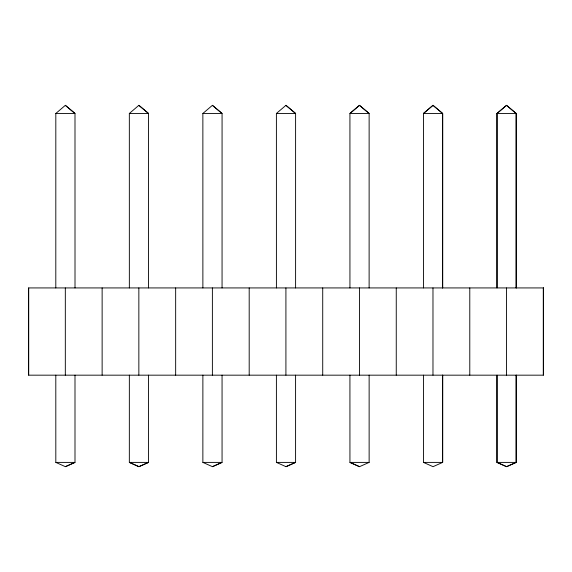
<?xml version="1.0" encoding="UTF-8"?>
<svg xmlns="http://www.w3.org/2000/svg" width="572" height="572" viewBox="0 0 572 572"><rect width="100%" height="100%" fill="white"/><g stroke="black" fill="none" stroke-linecap="round" stroke-linejoin="round"><path stroke-width="0.86" d="M75.011 287.93L74.996 113.47L65.344 105.327L55.82 113.47L55.806 287.93M129.351 287.93L129.336 113.47L138.874 105.327L148.541 113.47L148.541 287.93M202.881 287.93L202.867 113.47L212.405 105.327L222.072 113.47L222.058 287.93M276.412 287.93L276.398 113.47L285.936 105.327L295.602 113.47L295.602 287.93M516.18 287.93L516.18 113.47L506.527 105.327L497.004 113.47L497.004 287.93L496.989 113.47L506.527 105.327L516.194 113.47L516.194 287.93M65.394 466.673L75.011 462.398L55.806 462.398L65.394 466.673L74.996 462.398L74.996 375.168M202.881 375.168L202.867 462.398L212.455 466.673L222.058 462.398L222.058 375.168M212.455 466.673L222.072 462.398L202.867 462.398M276.398 375.168L276.412 462.398L285.986 466.673L295.588 462.398L295.588 375.168M285.986 466.673L295.602 462.398L276.398 462.398M349.928 375.168L349.942 462.398L359.516 466.673L369.133 462.398L369.133 375.168M516.18 375.168L516.18 462.398L506.577 466.673L496.989 462.398L496.989 375.168L497.004 462.398L506.577 466.673L516.194 462.398L516.194 375.168M55.806 113.47L74.996 113.47L65.344 105.327M129.336 113.47L148.527 113.47L138.874 105.327M202.867 113.47L222.058 113.47L212.405 105.327M276.398 113.47L295.588 113.47L285.936 105.327M442.649 113.47L432.997 105.327L423.473 113.47L432.997 105.327L442.664 113.47L442.649 287.93L442.664 113.47L423.459 113.47L423.459 287.93M496.989 113.47L516.18 113.47M369.119 462.398L349.928 462.398L359.516 466.673M423.459 462.398L442.649 462.398L442.664 375.168L442.649 462.398L433.047 466.673L423.459 462.398L423.473 375.168M496.989 462.398L516.18 462.398M543.314 287.93L543.314 375.168M506.506 287.93L506.506 375.168M469.784 287.93L469.784 375.168M432.975 287.93L432.975 375.168M396.253 287.93L396.253 375.168M369.119 287.93L369.133 113.47L359.466 105.327L349.928 113.47L349.942 287.93M359.445 287.93L359.445 375.168M322.722 287.93L322.722 375.168M285.914 287.93L285.914 375.168M249.192 287.93L249.192 375.168M212.384 287.93L212.384 375.168M175.661 287.93L175.661 375.168M148.541 375.168L148.527 462.398L138.924 466.673L129.336 462.398L129.351 375.168M138.853 287.93L138.853 375.168M102.131 287.93L102.131 375.168M65.322 287.93L65.322 375.168M55.806 375.168L55.82 462.398M28.686 287.93L28.686 375.168M359.466 105.327L349.942 113.47L369.119 113.47L359.466 105.327M148.541 462.398L138.924 466.673L129.351 462.398L148.527 462.398M543.4 287.93L28.6 287.93L28.6 375.168L543.4 375.168L543.4 287.93"/></g></svg>
